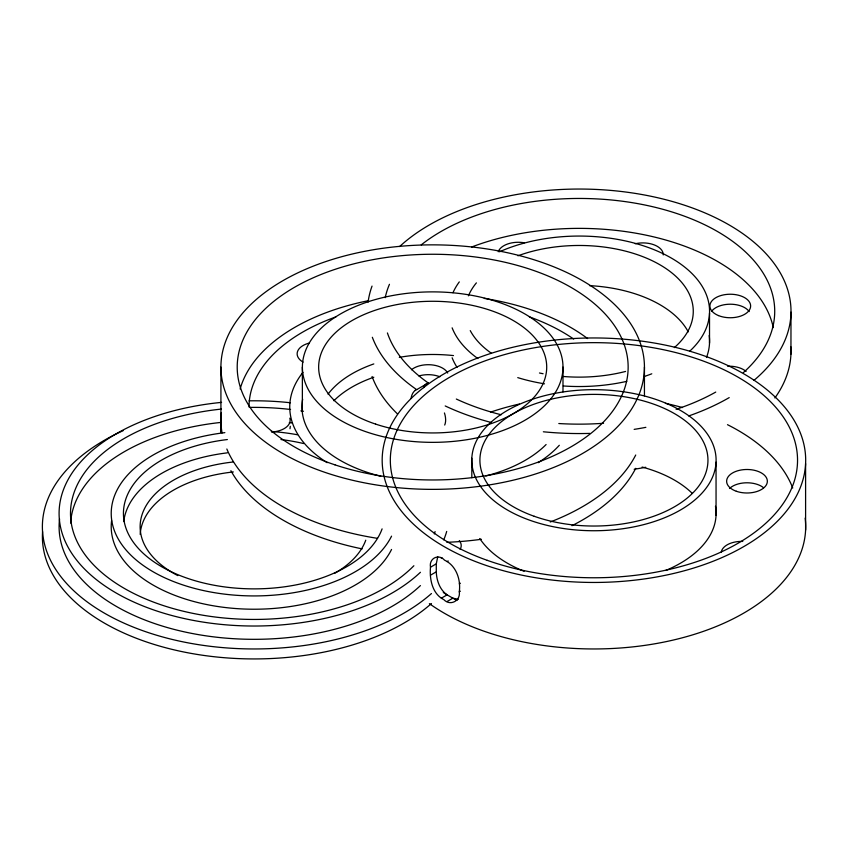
<?xml version="1.0" encoding="UTF-8"?>
<svg xmlns="http://www.w3.org/2000/svg" width="848" height="848" viewBox="0 0 848 848"><rect width="100%" height="100%" fill="white"/><g stroke="black" fill="none" stroke-linecap="round" stroke-linejoin="round"><path stroke-width="1.27" d="M790.94 354.188L790.993 312.159M430.498 567.206C428.77 558.45 438.554 553.352 444.553 560.168C456.235 565.542 460.983 579.714 459.287 591.809C460.761 600.776 450.235 606.447 443.833 599.642C432.215 593.854 429.385 578.993 430.498 567.206L436.285 563.856L437.716 556.776M441.342 558.281L442.062 557.857M447.108 561.599L448.189 560.973M430.498 575.177L436.285 571.838L436.285 563.856M459.287 583.827L460.369 583.201M441.342 598.179L447.108 594.851L452.864 598.179A203.605 117.554 0 0 0 457.093 600.448M459.287 591.809L460.369 591.183M447.108 601.497L452.864 598.179L458.365 599.324M436.285 571.838C436.561 580.435 439.783 589.805 447.108 594.851A203.605 117.554 0 0 1 443.292 592.498M805.6 463.623A211.756 122.25 0 0 1 482.978 564.333A211.756 122.25 0 0 1 493.207 352.673A211.756 122.25 0 0 1 805.6 463.623L805.6 530.117M716.051 462.171A122.165 70.532 0 0 1 529.915 520.28A122.165 70.532 0 0 1 535.819 398.168A122.165 70.532 0 0 1 716.051 462.171L716.051 515.372M709.522 313.135L709.522 343.058M644.438 367.11A211.756 122.25 0 0 1 326.798 472.983A211.756 122.25 0 0 1 326.798 261.237A211.756 122.25 0 0 1 644.438 367.11L644.438 395.793M562.987 367.11A130.306 75.239 0 0 1 367.523 432.268A130.306 75.239 0 0 1 367.523 301.962A130.306 75.239 0 0 1 562.987 367.11L562.987 391.882M471.817 458.238L471.817 477.7M302.365 367.11L302.365 411.439M220.925 367.11L220.925 432.31A211.756 122.25 0 0 1 221.339 426.025M446.695 531.42A195.061 112.614 0 0 1 443.758 539.837M420.428 572.283A195.061 112.614 0 0 1 92.527 576.46A195.061 112.614 0 0 1 221.582 402.376M249.111 400.828A195.061 112.614 0 0 1 290.429 402.758M435.098 531.569A183.656 106.032 0 0 1 434.324 533.943M413.877 565.743A183.656 106.032 0 0 1 104.336 574.732A183.656 106.032 0 0 1 221.466 409.065M250.361 407.4A183.656 106.032 0 0 1 290.557 409.478M300.881 410.867A183.656 106.032 0 0 1 303.467 411.269M391.553 536.148A142.93 82.521 0 0 1 237.429 595.36A142.93 82.521 0 0 1 111.364 517.079A142.93 82.521 0 0 1 224.868 432.639M271.349 431.484A142.93 82.521 0 0 1 297.51 434.77M382.098 528.876A130.719 75.472 0 0 1 245.167 588.692A130.719 75.472 0 0 1 123.744 518.594A130.719 75.472 0 0 1 227.37 439.54M280.942 439.54A130.719 75.472 0 0 1 303.658 443.557M431.452 593.547A211.756 122.25 0 0 1 111.173 616.888A211.756 122.25 0 0 1 123.183 430.636M365.753 540.197A114.024 65.826 0 0 1 334.78 573.259M177.783 575.591A114.024 65.826 0 0 1 144.425 508.821A114.024 65.826 0 0 1 233.348 461.98M391.553 549.44A142.93 82.521 0 0 1 229.055 607.942A142.93 82.521 0 0 1 111.607 520.608M123.744 521.509A130.719 75.472 0 0 1 227.37 452.843M420.428 585.586A195.061 112.614 0 0 1 194.722 633.965A195.061 112.614 0 0 1 59.561 518.944M70.607 523.057A183.656 106.032 0 0 1 221.466 422.368M289.316 422.633A183.656 106.032 0 0 1 291.786 422.929M431.452 603.522A211.756 122.25 0 0 1 189.57 653.108A211.756 122.25 0 0 1 42.58 531.622M140.196 534.41A114.024 65.826 0 0 1 233.348 471.954M635.269 243.758A20.363 11.755 0 0 1 663.242 254.941M498.253 251.75A20.363 11.755 0 0 1 524.202 242.793M411.503 369.739A20.363 11.755 0 0 1 431.399 364.841A20.363 11.755 0 0 1 447.712 373.046M727.648 366.241A20.363 11.755 0 0 1 746.102 371.424M421.244 244.86A195.464 112.848 0 0 1 689.954 218.296A195.464 112.848 0 0 1 743.304 372.654M715.744 392.073A195.464 112.848 0 0 1 676.11 409.319M603.553 423.269A195.464 112.848 0 0 1 558.811 423.534M501.179 414.757A195.464 112.848 0 0 1 456.319 399.037M387.409 332.946A195.464 112.848 0 0 0 428.261 382.967L416.686 389.645A211.756 122.25 0 0 1 372.336 337.281M385.215 297.68A195.464 112.848 0 0 1 389.455 284.303M709.182 335.522A130.306 75.239 0 0 1 706.458 357.527M457.04 367.332A130.306 75.239 0 0 1 452.132 357.761M411.068 398.496A20.341 12.455 66.7 0 1 415.34 390.292M415.297 390.218A20.469 10.6 61.3 0 1 416.675 389.614M399.609 246.567A211.756 122.25 0 0 1 695.169 208.99A211.756 122.25 0 0 1 753.936 380.392M729.216 397.606A211.756 122.25 0 0 1 688.703 415.955M645.869 427.339A211.756 122.25 0 0 1 634.156 429.374M589.879 433.402A211.756 122.25 0 0 1 543.356 431.78M491.225 422.484A211.756 122.25 0 0 1 445.211 405.948M368.096 302.111A211.756 122.25 0 0 1 372.039 286.094M471.636 247.012A195.464 112.848 0 0 1 773.281 327.593M499.536 251.782A130.306 75.239 0 0 1 666.655 255.492A130.306 75.239 0 0 1 689.806 351.125M651.783 373.798A130.306 75.239 0 0 1 643.802 376.65M626.81 381.335A130.306 75.239 0 0 1 563.305 385.967M544.48 383.805A130.306 75.239 0 0 1 517.757 377.625M477.88 358.566A130.306 75.239 0 0 1 452.132 327.837M452.97 292.73A130.306 75.239 0 0 1 459.298 281.896M517.958 255.789A114.024 65.826 0 0 1 660.55 265.148A114.024 65.826 0 0 1 674.34 347.616M625.58 371.445A114.024 65.826 0 0 1 562.892 376.448M543.091 373.724A114.024 65.826 0 0 1 539.466 372.993M491.469 353.309A114.024 65.826 0 0 1 470.248 330.603M468.414 295.835A114.024 65.826 0 0 1 476.396 282.872M426.883 383.529A20.479 10.483 60.3 0 1 428.282 382.999M444.437 412.955A20.341 11.872 56.3 0 1 444.712 425.039M423.693 387.674A20.341 10.43 61.9 0 1 426.862 383.497M418.933 375.961A20.363 11.755 0 0 1 439.847 376.777M711.536 311.375A20.363 11.755 0 0 1 730.446 304.209A20.363 11.755 0 0 1 749.155 311.566M589.487 285.628A114.024 65.826 0 0 1 688.247 331.886M790.866 346.832A211.756 122.25 0 0 1 774.902 397.956M645.72 467.269A211.756 122.25 0 0 1 634.166 469.262M397.5 413.93A211.756 122.25 0 0 1 372.081 376.501M635.724 468.319A211.756 122.25 0 0 1 571.976 525.686M362.16 548.889A211.756 122.25 0 0 1 230.9 470.693M333.879 400.754A114.024 65.826 0 0 1 373.809 377.233M635.724 455.016A211.756 122.25 0 0 1 550.267 521.986M481.325 539.296A211.756 122.25 0 0 1 446.843 542.296M377.498 538.342A211.756 122.25 0 0 1 226.84 449.005M222.059 432.936A211.756 122.25 0 0 1 221.339 412.722M328.038 394.161A114.024 65.826 0 0 1 373.809 363.93M399.323 357.358A114.024 65.826 0 0 1 453.489 355.588M289.995 428.738A142.93 82.521 0 0 1 290.313 426.3M559.32 445.274A142.93 82.521 0 0 1 538.194 462.679M327.169 462.679A142.93 82.521 0 0 1 302.937 372.389M546.101 444.532A130.719 75.472 0 0 1 485.777 475.972M380.763 476.269A130.719 75.472 0 0 1 302.662 399.217M240.132 388.999A195.061 112.614 0 0 1 368.562 300.648M484.229 298.401A195.061 112.614 0 0 1 587.59 338.575M249.026 407.008A183.656 106.032 0 0 1 335.978 316.866M529.385 316.866A183.656 106.032 0 0 1 573.683 339.073M303.107 362.128A20.363 11.755 0 0 1 309.414 343.027M289.815 418.17A20.363 11.755 0 0 1 271.625 432.014M805.155 518.117A211.756 122.25 0 0 1 671.584 640.441A211.756 122.25 0 0 1 429.374 603.649M642.116 467.047A114.024 65.826 0 0 1 692.191 493.313M715.458 506.214A122.165 70.532 0 0 1 665.691 570.492M524.106 571.287A122.165 70.532 0 0 1 479.767 538.522M490.642 412.107A203.605 117.554 0 0 1 519.4 404.019M665.415 403.341A203.605 117.554 0 0 1 682.513 407.559M727.489 424.678A203.605 117.554 0 0 1 792.732 488.013M459.298 540.579A20.363 11.755 0 0 1 460.114 549.409M729.524 488.501A20.363 11.755 0 0 1 763.476 487.642M721.235 552.451A20.363 11.755 0 0 1 742.763 541.416M718.5 315.583A20.363 11.755 0 0 0 750.544 307.082A20.363 11.755 0 0 0 721.775 295.305A20.363 11.755 0 0 0 718.5 315.583M375.664 424.117A114.024 65.826 0 0 0 546.706 367.11A114.024 65.826 0 0 0 375.664 310.103A114.024 65.826 0 0 0 375.664 424.117M334.949 464.842A195.464 112.848 0 0 0 628.145 367.11A195.464 112.848 0 0 0 334.949 269.378A195.464 112.848 0 0 0 334.949 464.842M534.187 516.273A114.024 65.826 0 0 0 707.91 462.043A114.024 65.826 0 0 0 539.699 402.302A114.024 65.826 0 0 0 534.187 516.273M487.25 560.337A203.605 117.554 0 0 0 797.459 463.485A203.605 117.554 0 0 0 497.087 356.807A203.605 117.554 0 0 0 487.25 560.337M736.329 491.257A20.363 11.755 0 0 0 767.345 481.569A20.363 11.755 0 0 0 737.304 470.905A20.363 11.755 0 0 0 736.329 491.257"/></g></svg>
